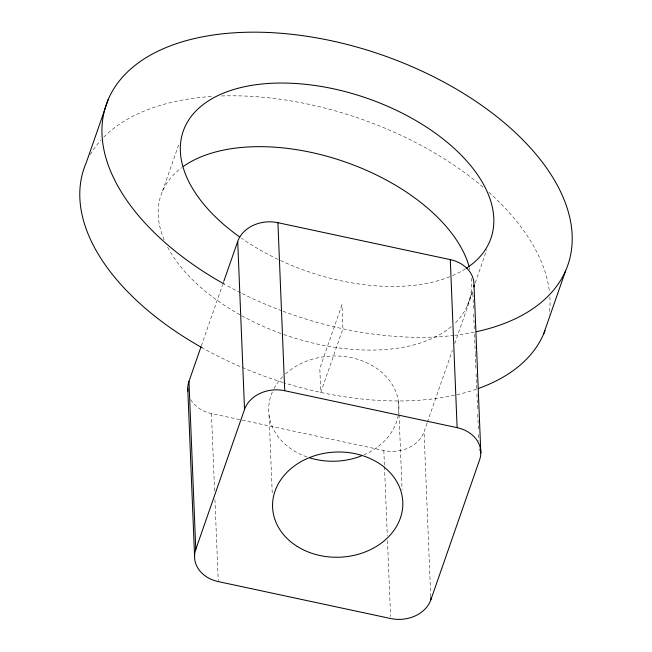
<?xml version="1.0" encoding="UTF-8"?>
<svg xmlns="http://www.w3.org/2000/svg" width="652" height="652" viewBox="0 0 652 652"><rect width="100%" height="100%" fill="white"/><g stroke="black" fill="none" stroke-linecap="round" stroke-linejoin="round"><path stroke-width="0.49" stroke-dasharray="3.26 2.44" d="M162.535 191.085L179.406 142.658M201.321 345.91L222.682 284.557M223.017 283.604L224.019 280.727M467.305 305.674L472.594 290.482M475.243 282.887L486.816 249.651M430.736 596.759L424.036 431.763L427.044 423.14M427.378 422.178L452.415 350.279M454.754 343.571L472.781 291.803M190.775 399.619A32.584 26.308 -2.3 0 0 211.452 413.547L241.167 419.921M242.161 420.132L383.832 450.499A32.584 26.308 -2.3 0 0 424.036 431.763M472.863 293.824L473.515 310.018M473.686 314.068L474.338 330.262M474.509 334.313L475.243 352.536M475.284 353.547L475.944 369.741M476.107 373.792L476.767 389.986M476.93 394.036L477.59 410.23M477.753 414.281L478.413 430.475M478.576 434.525L478.821 440.597M479.147 448.698L479.228 450.719M398.511 401.681L399.008 413.808M399.048 414.819L402.08 489.611M383.832 450.499L384.452 465.683M384.493 466.693L387.288 535.528M387.492 540.589L390.572 616.507M269.08 415.536L272.283 494.371M211.452 413.547L214.614 491.494M214.94 499.587L218.233 580.573M471.372 278.249A162.902 91.565 19.2 0 1 454.118 324.085M451.176 326.693A162.902 91.565 19.2 0 1 281.908 333.824M280.955 333.482A162.902 91.565 19.2 0 1 241.647 315.69M239.944 314.737A162.902 91.565 19.2 0 1 166.977 245.91M164.141 239.814A162.902 91.565 19.2 0 1 181.655 167.703M469.416 267.687A162.902 91.565 19.2 0 1 469.905 269.635M476.425 389.171A244.353 137.352 19.2 0 1 283.693 382.683M282.723 382.382A244.353 137.352 19.2 0 1 203.318 348.404M90.302 154.622A244.353 137.352 19.2 0 1 101.011 140.033M103.864 137.034A244.353 137.352 19.2 0 1 213.538 96.341M221.59 95.958A244.353 137.352 19.2 0 1 483.45 187.507M488.918 192.291A244.353 137.352 19.2 0 1 549.481 292.153M549.897 296.888A244.353 137.352 19.2 0 1 549.237 314.125M474.281 332.153A244.353 137.352 19.2 0 1 454.998 335.299M454.045 335.413A244.353 137.352 19.2 0 1 282.821 311.191M281.884 310.841A244.353 137.352 19.2 0 1 241.468 293.221M240.555 292.764A244.353 137.352 19.2 0 1 225.47 284.785M465.495 268.795A162.902 91.565 19.2 0 1 450.646 276.407M449.798 276.75A162.902 91.565 19.2 0 1 278.877 259.757M277.964 259.325A162.902 91.565 19.2 0 1 241.468 238.233M398.233 415.422A65.159 52.616 -2.3 0 1 364.109 454.77M306.921 456.93A65.159 52.616 -2.3 0 1 272.675 391.257M274.027 388.51A65.159 52.616 -2.3 0 1 282.772 376.603M285.519 373.955A65.159 52.616 -2.3 0 1 360.548 360.238A65.159 52.616 -2.3 0 1 398.543 413.482M341.95 304.786L319.798 368.404L320.768 392.406L342.928 328.787L341.95 304.786"/><path stroke-width="0.98" d="M108.501 98.819L86.349 162.438A244.353 137.352 19.2 0 0 202.454 347.923M187.898 391.143A32.584 26.308 -2.3 0 1 188.966 381.387L200.987 346.872M224.019 280.727L237.711 241.419A32.584 26.308 -2.3 0 1 277.915 222.691L450.296 259.635A32.584 26.308 -2.3 0 1 473.882 286.945M450.296 259.635L457.117 427.671A32.584 26.308 -2.3 0 1 479.603 459.831L430.858 599.799A32.584 26.308 -2.3 0 1 390.654 618.528L218.273 581.584A32.584 26.308 -2.3 0 1 195.787 549.416L244.533 409.448L237.711 241.419M543.499 334.321L565.651 270.702M244.533 409.448A32.584 26.308 -2.3 0 1 284.737 390.719L457.117 427.671M474.004 284.989L480.826 453.018M430.776 597.77L430.858 599.799M277.915 222.691L284.737 390.719M188.966 381.387L195.787 549.416M187.743 388.201L194.565 556.229M183.22 166.553A162.902 91.565 19.2 0 1 345.536 162.079A162.902 91.565 19.2 0 1 469.147 266.717M544.99 330.645A244.353 137.352 19.2 0 1 478.242 388.535M224.606 284.296A244.353 137.352 19.2 0 1 149.153 55.852A244.353 137.352 19.2 0 1 504.273 122.755A244.353 137.352 19.2 0 1 476.319 331.721M239.838 237.083A162.902 91.565 19.2 0 1 211.957 98.729A162.902 91.565 19.2 0 1 428.666 128.55A162.902 91.565 19.2 0 1 466.335 268.257M361.404 455.887A65.159 52.616 -2.3 0 1 309.724 457.851M297.198 546.417A65.159 52.616 -2.3 0 0 402.129 511.445A65.159 52.616 -2.3 0 0 313.759 456.017A65.159 52.616 -2.3 0 0 297.198 546.417"/></g></svg>
